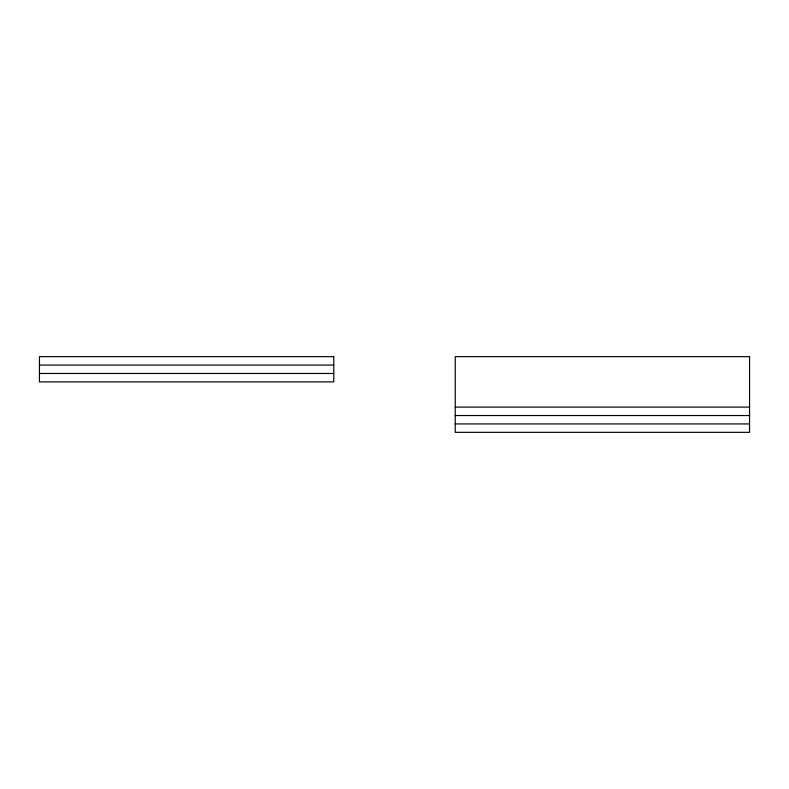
<?xml version="1.0" encoding="UTF-8"?>
<svg xmlns="http://www.w3.org/2000/svg" width="789" height="789" viewBox="0 0 789 789"><rect width="100%" height="100%" fill="white"/><g stroke="black" fill="none" stroke-linecap="round" stroke-linejoin="round"><path stroke-width="1.18" d="M39.45 365.07L333.767 365.07M39.45 373.473L333.767 373.473M455.233 407.114L749.55 407.114M455.233 415.527L749.55 415.527M455.233 423.93L749.55 423.93M333.767 356.658L39.45 356.658L39.45 381.886L333.767 381.886L333.767 356.658M749.55 356.658L455.233 356.658L455.233 432.342L749.55 432.342L749.55 356.658"/></g></svg>
